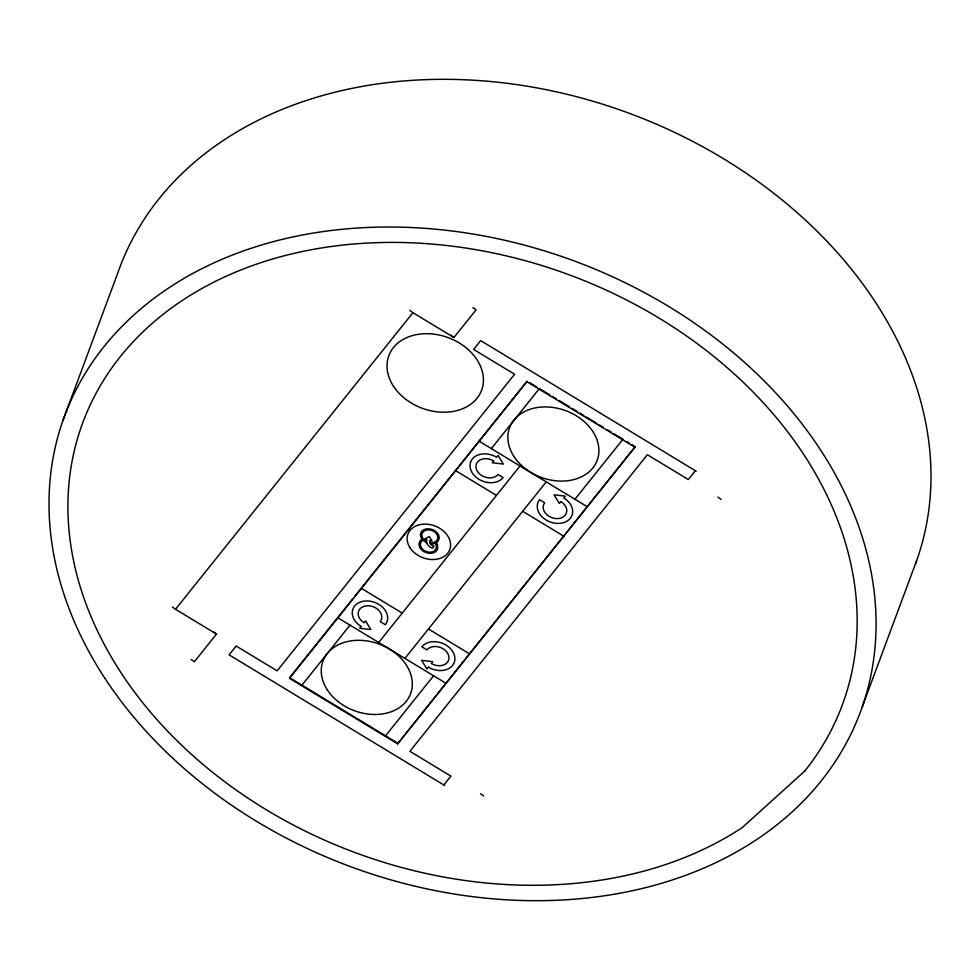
<?xml version="1.0" encoding="UTF-8"?>
<svg xmlns="http://www.w3.org/2000/svg" width="980" height="980" viewBox="0 0 980 980"><rect width="100%" height="100%" fill="white"/><g stroke="black" fill="none" stroke-linecap="round" stroke-linejoin="round"><path stroke-width="1.47" d="M62.892 420.628L117.808 272.93A424.56 322.837 20.4 0 1 623.733 111.279A424.56 322.837 20.4 0 1 917.109 559.372L862.192 707.07M397.623 743.845L635.273 446.672L397.623 743.845L289.431 678.295L526.873 381.71L635.052 447.272M172.345 606.988L175.518 609.266L412.948 312.681L453.924 337.512L476.072 309.852L472.899 307.573M213.321 631.818L216.494 634.097L194.346 661.757L191.186 659.467M352.788 598.854L289.651 677.707L397.843 743.257M354.662 596.502L527.093 381.122M301.95 685.155L350.007 625.13M491.335 448.595L539.38 388.57L549.829 394.903M378.684 642.513L520.013 465.978M404.912 658.401L546.24 481.866M385.544 735.808L433.601 675.784M574.929 499.249L622.986 439.224L613.835 433.687M443.83 784.956L450.898 776.136L409.91 751.305L647.351 454.72L688.327 479.551L695.396 470.719M422.748 540.311L421.498 541.438A8.244 6.272 20.4 0 0 420.702 546.203L421.51 547.869A8.244 6.272 20.4 0 0 430.563 552.181C435.083 552.328 438.342 546.901 435.279 543.275M430.441 543.986C434.373 544.586 439.187 542.148 439.212 537.763A9.665 7.35 20.4 0 0 427.341 528.771L425.075 529.2A9.665 7.35 20.4 0 0 420.383 535.056L421.657 539.012L426.839 543.104M421.878 539.282L421.768 539.331A9.702 7.375 20.4 0 0 420.285 548.273A9.702 7.375 20.4 0 0 430.93 553.32L433.209 552.892A9.702 7.375 20.4 0 0 437.595 548.923L437.595 545.003L436.394 542.749M429.816 542.859C433.797 543.839 439.175 540.458 437.558 535.864A8.244 6.272 20.4 0 0 427.709 529.886L425.773 530.254A8.244 6.272 20.4 0 0 421.768 535.264L422.846 538.633L426.508 541.756M696.217 471.221L480.666 340.611L473.597 349.431L514.574 374.262L277.144 670.847L236.168 646.016L229.1 654.848L444.651 785.458M529.555 382.616L536.93 387.088M552.451 396.484L556.37 398.86M558.98 400.44L569.429 406.774M572.038 408.354L577.269 411.526M579.878 413.107L583.798 415.483M586.408 417.064L596.857 423.397M599.466 424.977L603.386 427.354M607.306 429.73L611.226 432.107M626.673 441.466L629.123 442.948M631.586 444.442L634.048 445.937M479.036 441.147L587.228 506.697M455.48 470.572L496.468 495.402M522.683 511.291L563.672 536.121M361.265 588.257L402.241 613.088M428.468 628.976L469.445 653.819M337.708 617.682L445.888 683.232M175.518 609.266L216.494 634.097M717.948 497.13L721.109 499.408M450.763 335.234L453.924 337.512M409.775 310.403L412.948 312.681M480.506 793.714L483.679 795.993M916.619 560.78A424.56 322.837 20.4 0 1 915.602 563.586M426.68 539.711C425.553 543.545 429.044 547.134 432.486 548.2L434.103 546.179A5.084 3.859 20.4 0 1 430.685 544.317L429.718 540.482L432.119 541.095L429.24 536.513L424.536 539.172L426.68 539.711M361.142 626.416L359.672 628.254L370.808 629.552L365.552 620.904L364.082 622.741A12.128 9.224 20.4 0 1 359.734 609.18A12.128 9.224 20.4 0 1 375.867 608.029A12.128 9.224 20.4 0 1 380.216 621.59L385.336 624.701A18.204 13.843 20.4 0 0 378.807 604.354A18.204 13.843 20.4 0 0 354.613 606.069A18.204 13.843 20.4 0 0 361.142 626.416M493.638 460.918L492.168 462.756L503.304 464.042L498.06 455.394L496.578 457.244A18.204 13.843 20.4 0 0 472.385 458.959A18.204 13.843 20.4 0 0 478.914 479.306A18.204 13.843 20.4 0 0 503.12 477.579L497.999 474.479A12.128 9.224 20.4 0 1 481.866 475.631A12.128 9.224 20.4 0 1 477.505 462.07A12.128 9.224 20.4 0 1 493.638 460.918M428.346 667.147L426.876 668.985L421.621 660.336L432.768 661.623L431.286 663.46A12.128 9.224 20.4 0 0 447.431 662.321A12.128 9.224 20.4 0 0 443.07 648.748A12.128 9.224 20.4 0 0 426.937 649.899L421.817 646.8A18.204 13.843 20.4 0 1 446.01 645.073A18.204 13.843 20.4 0 1 452.552 665.42A18.204 13.843 20.4 0 1 428.346 667.147M560.842 501.638L559.372 503.475L554.116 494.839L565.264 496.125L563.794 497.963A18.204 13.843 20.4 0 1 570.323 518.31A18.204 13.843 20.4 0 1 546.117 520.025A18.204 13.843 20.4 0 1 539.588 499.678L544.709 502.789A12.128 9.224 20.4 0 0 549.07 516.35A12.128 9.224 20.4 0 0 565.203 515.198A12.128 9.224 20.4 0 0 560.842 501.638M804.678 771.162L742.117 827.671A405.144 308.075 20.4 0 1 91.961 618.772A405.144 308.075 20.4 0 1 496.174 253.6A405.144 308.075 20.4 0 1 804.678 771.162M410.057 547.845A22.32 16.979 20.4 0 0 447.713 553.247A22.32 16.979 20.4 0 0 428.824 524.398A22.32 16.979 20.4 0 0 410.057 547.845M104.799 678.16A424.56 322.837 20.4 0 0 821.069 781.097A424.56 322.837 20.4 0 0 461.752 232.297A424.56 322.837 20.4 0 0 104.799 678.16M393.507 386.279A49.502 37.632 20.4 0 0 477.015 398.284A49.502 37.632 20.4 0 0 435.12 334.303A49.502 37.632 20.4 0 0 393.507 386.279M513.998 456.582A46.746 35.55 20.4 0 0 592.863 467.926A46.746 35.55 20.4 0 0 553.308 407.496A46.746 35.55 20.4 0 0 513.998 456.582M327.394 689.981A46.746 35.55 20.4 0 0 406.259 701.312A46.746 35.55 20.4 0 0 366.704 640.883A46.746 35.55 20.4 0 0 327.394 689.981"/></g></svg>
